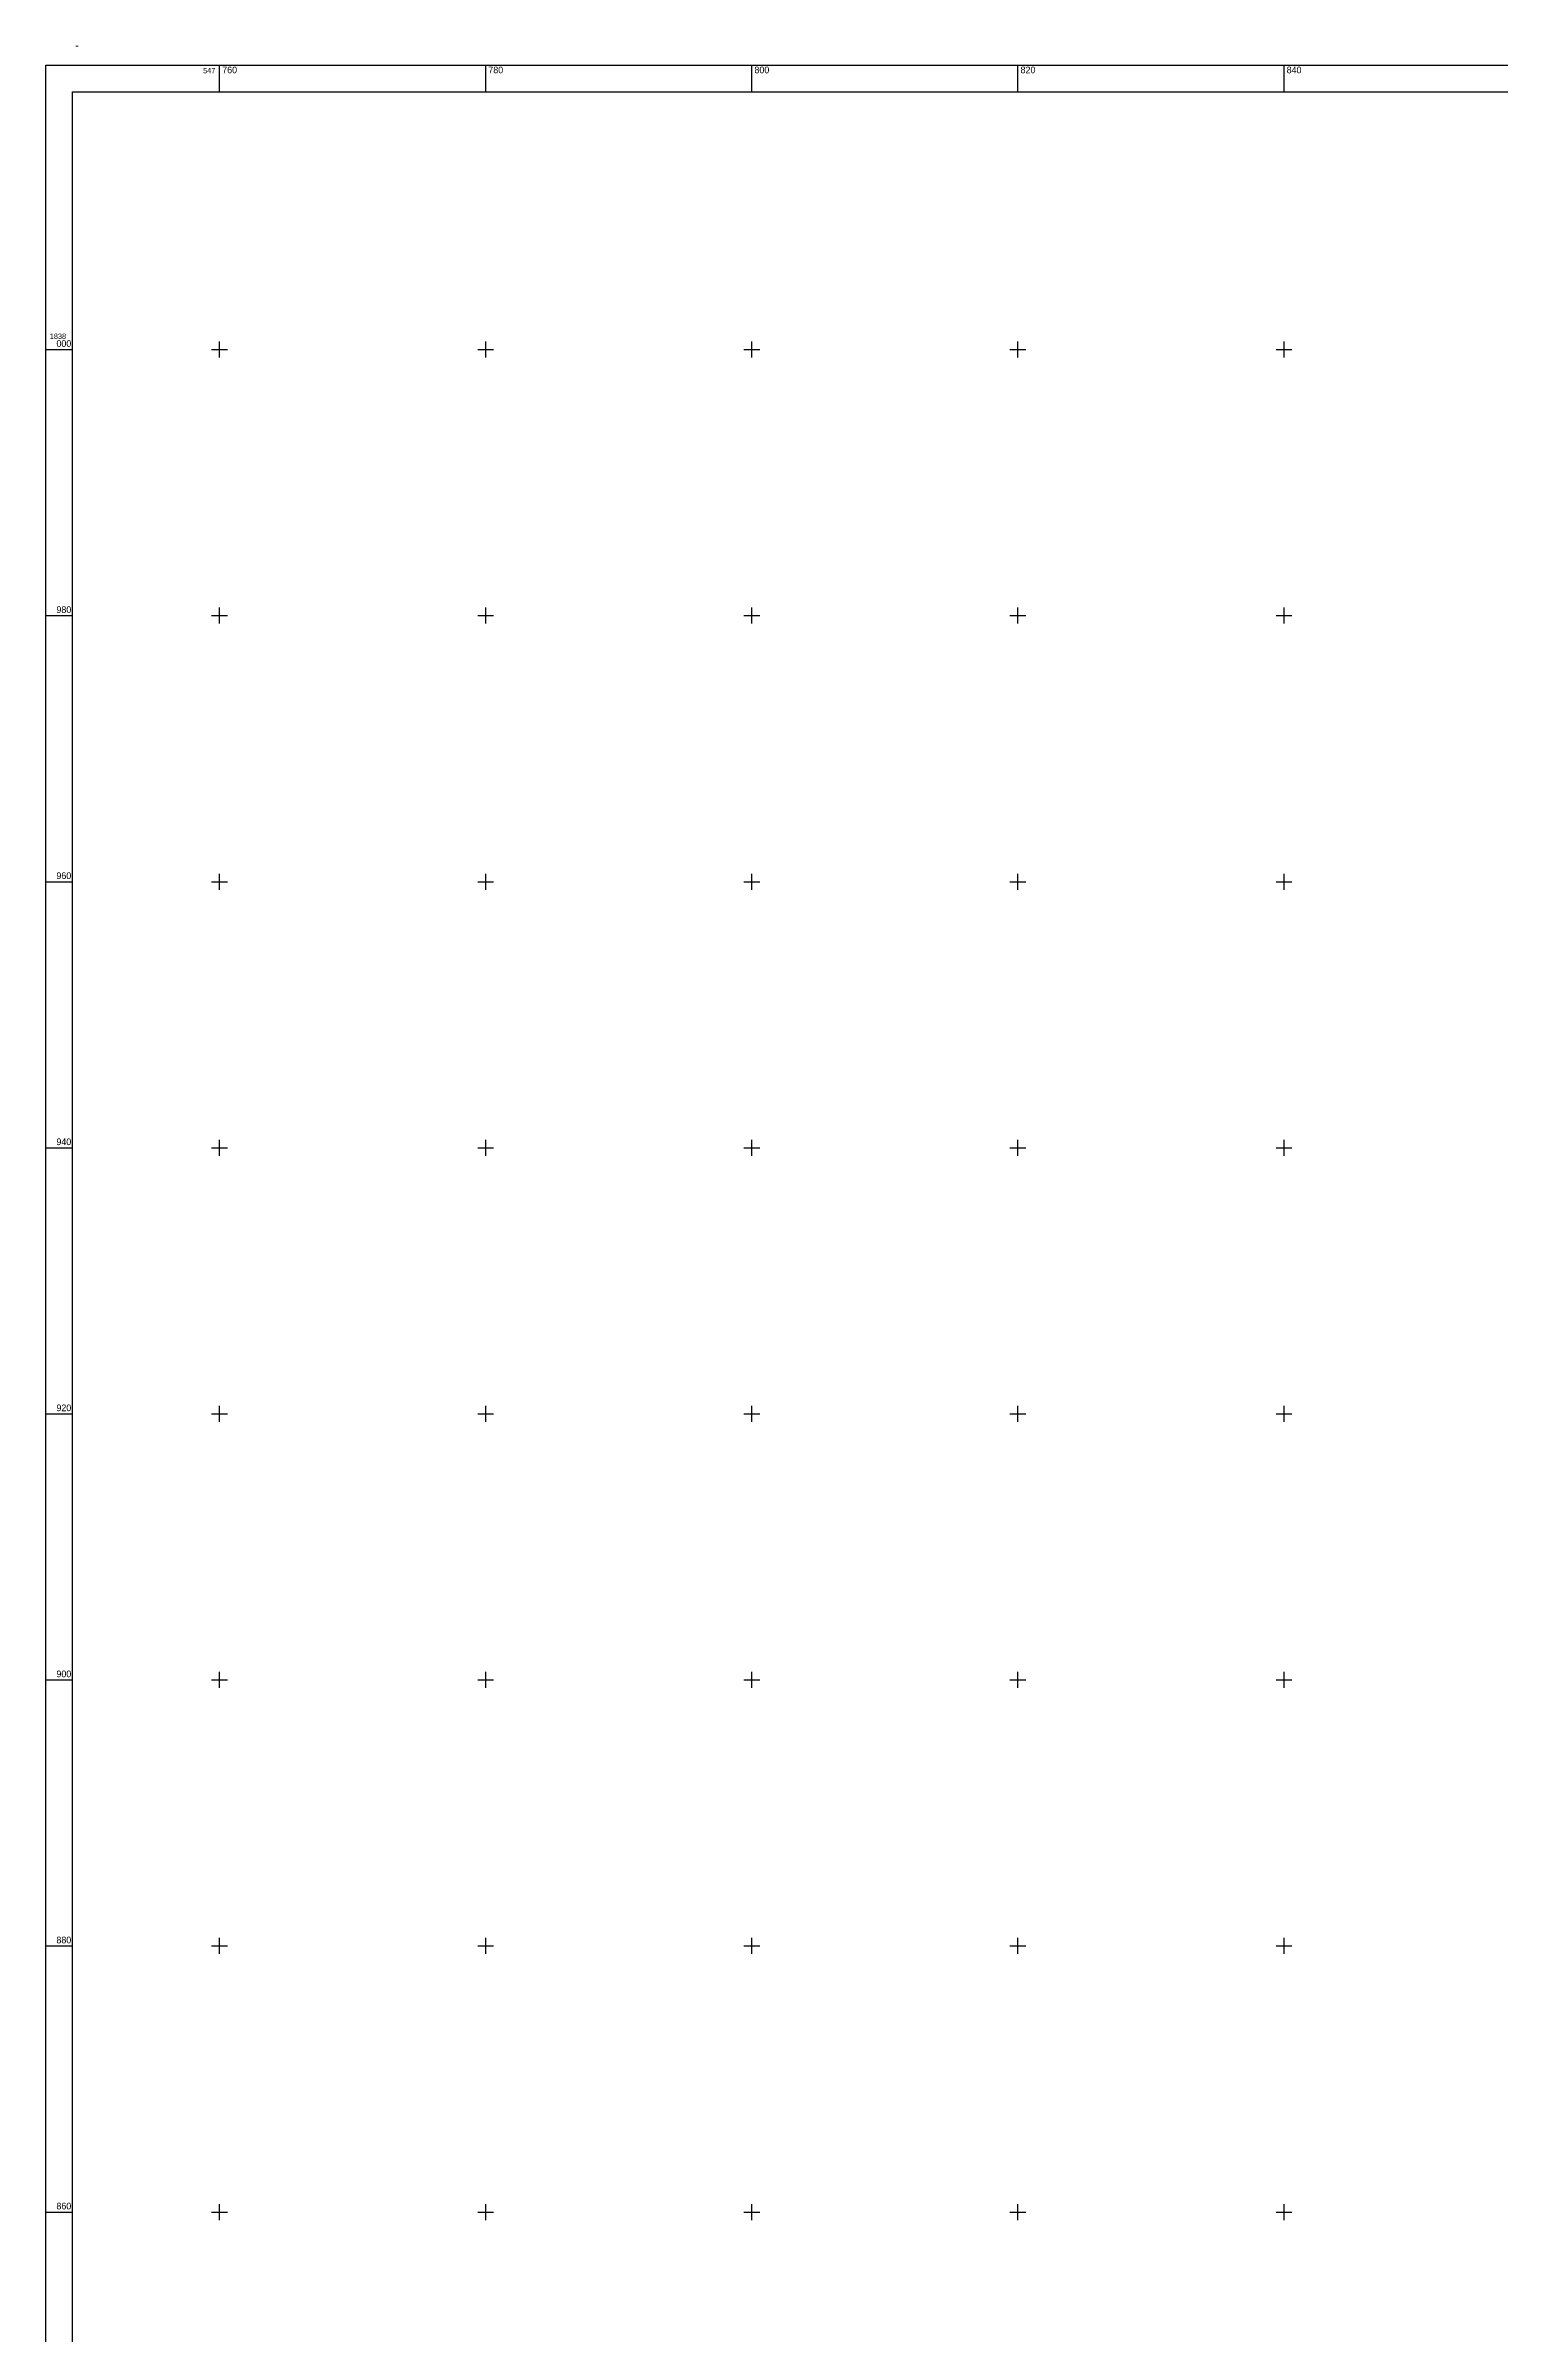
# Model space of a CAD drawing. Extents: x 547747 to 549324, y 1837450 to 1838029.
# Drawn here: x 547746.9 to 547856.2, y 1837850.8 to 1838022.8 of the extents above; entities that cross this region are included whole.
import ezdxf

# ---------------------------------------------------------------- set-up
doc = ezdxf.new("R2010")
doc.units = 0
doc.layers.add('Level 58', color=7, linetype='Continuous')

msp = doc.modelspace()

# ---------------------------------------------------------------- linework, layer by layer
at = {"layer": 'Level 58'}
for p, q in [((547760, 1838019.37), (547760, 1838021.37)), ((547760, 1838019.37), (547760, 1838021.37)), ((547760, 1838019.37), (547760, 1838021.37)), ((547760, 1838019.37), (547760, 1838021.37)), ((547760, 1838019.37), (547760, 1838021.37)), ((547780, 1838019.37), (547780, 1838021.37)), ((547780, 1838019.37), (547780, 1838021.37)), ((547780, 1838019.37), (547780, 1838021.37)), ((547780, 1838019.37), (547780, 1838021.37)), ((547780, 1838019.37), (547780, 1838021.37)), ((547800, 1838019.37), (547800, 1838021.37)), ((547800, 1838019.37), (547800, 1838021.37)), ((547800, 1838019.37), (547800, 1838021.37)), ((547800, 1838019.37), (547800, 1838021.37)), ((547800, 1838019.37), (547800, 1838021.37)), ((547820, 1838019.37), (547820, 1838021.37)), ((547820, 1838019.37), (547820, 1838021.37)), ((547820, 1838019.37), (547820, 1838021.37)), ((547820, 1838019.37), (547820, 1838021.37)), ((547820, 1838019.37), (547820, 1838021.37)), ((547840, 1838019.37), (547840, 1838021.37)), ((547840, 1838019.37), (547840, 1838021.37)), ((547840, 1838019.37), (547840, 1838021.37)), ((547840, 1838019.37), (547840, 1838021.37)), ((547840, 1838019.37), (547840, 1838021.37)), ((547760, 1837999.4), (547760, 1838000.6)), ((547760, 1837999.4), (547760, 1838000.6)), ((547760, 1837999.4), (547760, 1838000.6)), ((547760, 1837999.4), (547760, 1838000.6)), ((547760, 1837999.4), (547760, 1838000.6)), ((547780, 1837999.4), (547780, 1838000.6)), ((547780, 1837999.4), (547780, 1838000.6)), ((547780, 1837999.4), (547780, 1838000.6)), ((547780, 1837999.4), (547780, 1838000.6)), ((547780, 1837999.4), (547780, 1838000.6)), ((547800, 1837999.4), (547800, 1838000.6)), ((547800, 1837999.4), (547800, 1838000.6)), ((547800, 1837999.4), (547800, 1838000.6)), ((547800, 1837999.4), (547800, 1838000.6)), ((547800, 1837999.4), (547800, 1838000.6)), ((547820, 1837999.4), (547820, 1838000.6)), ((547820, 1837999.4), (547820, 1838000.6)), ((547820, 1837999.4), (547820, 1838000.6)), ((547820, 1837999.4), (547820, 1838000.6)), ((547820, 1837999.4), (547820, 1838000.6)), ((547840, 1837999.4), (547840, 1838000.6)), ((547840, 1837999.4), (547840, 1838000.6)), ((547840, 1837999.4), (547840, 1838000.6)), ((547840, 1837999.4), (547840, 1838000.6)), ((547840, 1837999.4), (547840, 1838000.6)), ((547746.94, 1838000), (547748.94, 1838000)), ((547746.94, 1838000), (547748.94, 1838000)), ((547746.94, 1838000), (547748.94, 1838000)), ((547746.94, 1838000), (547748.94, 1838000)), ((547746.94, 1838000), (547748.94, 1838000)), ((547759.4, 1838000), (547760.6, 1838000)), ((547759.4, 1838000), (547760.6, 1838000)), ((547759.4, 1838000), (547760.6, 1838000)), ((547759.4, 1838000), (547760.6, 1838000)), ((547759.4, 1838000), (547760.6, 1838000)), ((547779.4, 1838000), (547780.6, 1838000)), ((547779.4, 1838000), (547780.6, 1838000)), ((547779.4, 1838000), (547780.6, 1838000)), ((547779.4, 1838000), (547780.6, 1838000)), ((547779.4, 1838000), (547780.6, 1838000)), ((547799.4, 1838000), (547800.6, 1838000)), ((547799.4, 1838000), (547800.6, 1838000)), ((547799.4, 1838000), (547800.6, 1838000)), ((547799.4, 1838000), (547800.6, 1838000)), ((547799.4, 1838000), (547800.6, 1838000)), ((547819.4, 1838000), (547820.6, 1838000)), ((547819.4, 1838000), (547820.6, 1838000)), ((547819.4, 1838000), (547820.6, 1838000)), ((547819.4, 1838000), (547820.6, 1838000)), ((547819.4, 1838000), (547820.6, 1838000)), ((547839.4, 1838000), (547840.6, 1838000)), ((547839.4, 1838000), (547840.6, 1838000)), ((547839.4, 1838000), (547840.6, 1838000)), ((547839.4, 1838000), (547840.6, 1838000)), ((547839.4, 1838000), (547840.6, 1838000)), ((547746.94, 1837980), (547748.94, 1837980)), ((547746.94, 1837980), (547748.94, 1837980)), ((547746.94, 1837980), (547748.94, 1837980)), ((547746.94, 1837980), (547748.94, 1837980)), ((547746.94, 1837980), (547748.94, 1837980)), ((547759.4, 1837980), (547760.6, 1837980)), ((547759.4, 1837980), (547760.6, 1837980)), ((547759.4, 1837980), (547760.6, 1837980)), ((547759.4, 1837980), (547760.6, 1837980)), ((547759.4, 1837980), (547760.6, 1837980)), ((547760, 1837979.4), (547760, 1837980.6)), ((547760, 1837979.4), (547760, 1837980.6)), ((547760, 1837979.4), (547760, 1837980.6)), ((547760, 1837979.4), (547760, 1837980.6)), ((547760, 1837979.4), (547760, 1837980.6)), ((547779.4, 1837980), (547780.6, 1837980)), ((547779.4, 1837980), (547780.6, 1837980)), ((547779.4, 1837980), (547780.6, 1837980)), ((547779.4, 1837980), (547780.6, 1837980)), ((547779.4, 1837980), (547780.6, 1837980)), ((547780, 1837979.4), (547780, 1837980.6)), ((547780, 1837979.4), (547780, 1837980.6)), ((547780, 1837979.4), (547780, 1837980.6)), ((547780, 1837979.4), (547780, 1837980.6)), ((547780, 1837979.4), (547780, 1837980.6)), ((547799.4, 1837980), (547800.6, 1837980)), ((547799.4, 1837980), (547800.6, 1837980)), ((547799.4, 1837980), (547800.6, 1837980)), ((547799.4, 1837980), (547800.6, 1837980)), ((547799.4, 1837980), (547800.6, 1837980)), ((547800, 1837979.4), (547800, 1837980.6)), ((547800, 1837979.4), (547800, 1837980.6)), ((547800, 1837979.4), (547800, 1837980.6)), ((547800, 1837979.4), (547800, 1837980.6)), ((547800, 1837979.4), (547800, 1837980.6)), ((547819.4, 1837980), (547820.6, 1837980)), ((547819.4, 1837980), (547820.6, 1837980)), ((547819.4, 1837980), (547820.6, 1837980)), ((547819.4, 1837980), (547820.6, 1837980)), ((547819.4, 1837980), (547820.6, 1837980)), ((547820, 1837979.4), (547820, 1837980.6)), ((547820, 1837979.4), (547820, 1837980.6)), ((547820, 1837979.4), (547820, 1837980.6)), ((547820, 1837979.4), (547820, 1837980.6)), ((547820, 1837979.4), (547820, 1837980.6)), ((547839.4, 1837980), (547840.6, 1837980)), ((547839.4, 1837980), (547840.6, 1837980)), ((547839.4, 1837980), (547840.6, 1837980)), ((547839.4, 1837980), (547840.6, 1837980)), ((547839.4, 1837980), (547840.6, 1837980)), ((547840, 1837979.4), (547840, 1837980.6)), ((547840, 1837979.4), (547840, 1837980.6)), ((547840, 1837979.4), (547840, 1837980.6)), ((547840, 1837979.4), (547840, 1837980.6)), ((547840, 1837979.4), (547840, 1837980.6)), ((547760, 1837959.4), (547760, 1837960.6)), ((547760, 1837959.4), (547760, 1837960.6)), ((547760, 1837959.4), (547760, 1837960.6)), ((547760, 1837959.4), (547760, 1837960.6)), ((547760, 1837959.4), (547760, 1837960.6)), ((547780, 1837959.4), (547780, 1837960.6)), ((547780, 1837959.4), (547780, 1837960.6)), ((547780, 1837959.4), (547780, 1837960.6)), ((547780, 1837959.4), (547780, 1837960.6)), ((547780, 1837959.4), (547780, 1837960.6)), ((547800, 1837959.4), (547800, 1837960.6)), ((547800, 1837959.4), (547800, 1837960.6)), ((547800, 1837959.4), (547800, 1837960.6)), ((547800, 1837959.4), (547800, 1837960.6)), ((547800, 1837959.4), (547800, 1837960.6)), ((547820, 1837959.4), (547820, 1837960.6)), ((547820, 1837959.4), (547820, 1837960.6)), ((547820, 1837959.4), (547820, 1837960.6)), ((547820, 1837959.4), (547820, 1837960.6)), ((547820, 1837959.4), (547820, 1837960.6)), ((547840, 1837959.4), (547840, 1837960.6)), ((547840, 1837959.4), (547840, 1837960.6)), ((547840, 1837959.4), (547840, 1837960.6)), ((547840, 1837959.4), (547840, 1837960.6)), ((547840, 1837959.4), (547840, 1837960.6)), ((547746.94, 1837960), (547748.94, 1837960)), ((547746.94, 1837960), (547748.94, 1837960)), ((547746.94, 1837960), (547748.94, 1837960)), ((547746.94, 1837960), (547748.94, 1837960)), ((547746.94, 1837960), (547748.94, 1837960)), ((547759.4, 1837960), (547760.6, 1837960)), ((547759.4, 1837960), (547760.6, 1837960)), ((547759.4, 1837960), (547760.6, 1837960)), ((547759.4, 1837960), (547760.6, 1837960)), ((547759.4, 1837960), (547760.6, 1837960)), ((547779.4, 1837960), (547780.6, 1837960)), ((547779.4, 1837960), (547780.6, 1837960)), ((547779.4, 1837960), (547780.6, 1837960)), ((547779.4, 1837960), (547780.6, 1837960)), ((547779.4, 1837960), (547780.6, 1837960)), ((547799.4, 1837960), (547800.6, 1837960)), ((547799.4, 1837960), (547800.6, 1837960)), ((547799.4, 1837960), (547800.6, 1837960)), ((547799.4, 1837960), (547800.6, 1837960)), ((547799.4, 1837960), (547800.6, 1837960)), ((547819.4, 1837960), (547820.6, 1837960)), ((547819.4, 1837960), (547820.6, 1837960)), ((547819.4, 1837960), (547820.6, 1837960)), ((547819.4, 1837960), (547820.6, 1837960)), ((547819.4, 1837960), (547820.6, 1837960)), ((547839.4, 1837960), (547840.6, 1837960)), ((547839.4, 1837960), (547840.6, 1837960)), ((547839.4, 1837960), (547840.6, 1837960)), ((547839.4, 1837960), (547840.6, 1837960)), ((547839.4, 1837960), (547840.6, 1837960)), ((547746.94, 1837940), (547748.94, 1837940)), ((547746.94, 1837940), (547748.94, 1837940)), ((547746.94, 1837940), (547748.94, 1837940)), ((547746.94, 1837940), (547748.94, 1837940)), ((547746.94, 1837940), (547748.94, 1837940)), ((547759.4, 1837940), (547760.6, 1837940)), ((547759.4, 1837940), (547760.6, 1837940)), ((547759.4, 1837940), (547760.6, 1837940)), ((547759.4, 1837940), (547760.6, 1837940)), ((547759.4, 1837940), (547760.6, 1837940)), ((547760, 1837939.4), (547760, 1837940.6)), ((547760, 1837939.4), (547760, 1837940.6)), ((547760, 1837939.4), (547760, 1837940.6)), ((547760, 1837939.4), (547760, 1837940.6)), ((547760, 1837939.4), (547760, 1837940.6)), ((547779.4, 1837940), (547780.6, 1837940)), ((547779.4, 1837940), (547780.6, 1837940)), ((547779.4, 1837940), (547780.6, 1837940)), ((547779.4, 1837940), (547780.6, 1837940)), ((547779.4, 1837940), (547780.6, 1837940)), ((547780, 1837939.4), (547780, 1837940.6)), ((547780, 1837939.4), (547780, 1837940.6)), ((547780, 1837939.4), (547780, 1837940.6)), ((547780, 1837939.4), (547780, 1837940.6)), ((547780, 1837939.4), (547780, 1837940.6)), ((547799.4, 1837940), (547800.6, 1837940)), ((547799.4, 1837940), (547800.6, 1837940)), ((547799.4, 1837940), (547800.6, 1837940)), ((547799.4, 1837940), (547800.6, 1837940)), ((547799.4, 1837940), (547800.6, 1837940)), ((547800, 1837939.4), (547800, 1837940.6)), ((547800, 1837939.4), (547800, 1837940.6)), ((547800, 1837939.4), (547800, 1837940.6)), ((547800, 1837939.4), (547800, 1837940.6)), ((547800, 1837939.4), (547800, 1837940.6)), ((547819.4, 1837940), (547820.6, 1837940)), ((547819.4, 1837940), (547820.6, 1837940)), ((547819.4, 1837940), (547820.6, 1837940)), ((547819.4, 1837940), (547820.6, 1837940)), ((547819.4, 1837940), (547820.6, 1837940)), ((547820, 1837939.4), (547820, 1837940.6)), ((547820, 1837939.4), (547820, 1837940.6)), ((547820, 1837939.4), (547820, 1837940.6)), ((547820, 1837939.4), (547820, 1837940.6)), ((547820, 1837939.4), (547820, 1837940.6)), ((547839.4, 1837940), (547840.6, 1837940)), ((547839.4, 1837940), (547840.6, 1837940)), ((547839.4, 1837940), (547840.6, 1837940)), ((547839.4, 1837940), (547840.6, 1837940)), ((547839.4, 1837940), (547840.6, 1837940)), ((547840, 1837939.4), (547840, 1837940.6)), ((547840, 1837939.4), (547840, 1837940.6)), ((547840, 1837939.4), (547840, 1837940.6)), ((547840, 1837939.4), (547840, 1837940.6)), ((547840, 1837939.4), (547840, 1837940.6)), ((547746.94, 1837920), (547748.94, 1837920)), ((547746.94, 1837920), (547748.94, 1837920)), ((547746.94, 1837920), (547748.94, 1837920)), ((547746.94, 1837920), (547748.94, 1837920)), ((547746.94, 1837920), (547748.94, 1837920)), ((547759.4, 1837920), (547760.6, 1837920)), ((547759.4, 1837920), (547760.6, 1837920)), ((547759.4, 1837920), (547760.6, 1837920)), ((547759.4, 1837920), (547760.6, 1837920)), ((547759.4, 1837920), (547760.6, 1837920)), ((547760, 1837919.4), (547760, 1837920.6)), ((547760, 1837919.4), (547760, 1837920.6)), ((547760, 1837919.4), (547760, 1837920.6)), ((547760, 1837919.4), (547760, 1837920.6)), ((547760, 1837919.4), (547760, 1837920.6)), ((547779.4, 1837920), (547780.6, 1837920)), ((547779.4, 1837920), (547780.6, 1837920)), ((547779.4, 1837920), (547780.6, 1837920)), ((547779.4, 1837920), (547780.6, 1837920)), ((547779.4, 1837920), (547780.6, 1837920)), ((547780, 1837919.4), (547780, 1837920.6)), ((547780, 1837919.4), (547780, 1837920.6)), ((547780, 1837919.4), (547780, 1837920.6)), ((547780, 1837919.4), (547780, 1837920.6)), ((547780, 1837919.4), (547780, 1837920.6)), ((547799.4, 1837920), (547800.6, 1837920)), ((547799.4, 1837920), (547800.6, 1837920)), ((547799.4, 1837920), (547800.6, 1837920)), ((547799.4, 1837920), (547800.6, 1837920)), ((547799.4, 1837920), (547800.6, 1837920)), ((547800, 1837919.4), (547800, 1837920.6)), ((547800, 1837919.4), (547800, 1837920.6)), ((547800, 1837919.4), (547800, 1837920.6)), ((547800, 1837919.4), (547800, 1837920.6)), ((547800, 1837919.4), (547800, 1837920.6)), ((547819.4, 1837920), (547820.6, 1837920)), ((547819.4, 1837920), (547820.6, 1837920)), ((547819.4, 1837920), (547820.6, 1837920)), ((547819.4, 1837920), (547820.6, 1837920)), ((547819.4, 1837920), (547820.6, 1837920)), ((547820, 1837919.4), (547820, 1837920.6)), ((547820, 1837919.4), (547820, 1837920.6)), ((547820, 1837919.4), (547820, 1837920.6)), ((547820, 1837919.4), (547820, 1837920.6)), ((547820, 1837919.4), (547820, 1837920.6)), ((547839.4, 1837920), (547840.6, 1837920)), ((547839.4, 1837920), (547840.6, 1837920)), ((547839.4, 1837920), (547840.6, 1837920)), ((547839.4, 1837920), (547840.6, 1837920)), ((547839.4, 1837920), (547840.6, 1837920)), ((547840, 1837919.4), (547840, 1837920.6)), ((547840, 1837919.4), (547840, 1837920.6)), ((547840, 1837919.4), (547840, 1837920.6)), ((547840, 1837919.4), (547840, 1837920.6)), ((547840, 1837919.4), (547840, 1837920.6)), ((547760, 1837899.4), (547760, 1837900.6)), ((547760, 1837899.4), (547760, 1837900.6)), ((547760, 1837899.4), (547760, 1837900.6)), ((547760, 1837899.4), (547760, 1837900.6)), ((547760, 1837899.4), (547760, 1837900.6)), ((547780, 1837899.4), (547780, 1837900.6)), ((547780, 1837899.4), (547780, 1837900.6)), ((547780, 1837899.4), (547780, 1837900.6)), ((547780, 1837899.4), (547780, 1837900.6)), ((547780, 1837899.4), (547780, 1837900.6)), ((547800, 1837899.4), (547800, 1837900.6)), ((547800, 1837899.4), (547800, 1837900.6)), ((547800, 1837899.4), (547800, 1837900.6)), ((547800, 1837899.4), (547800, 1837900.6)), ((547800, 1837899.4), (547800, 1837900.6)), ((547820, 1837899.4), (547820, 1837900.6)), ((547820, 1837899.4), (547820, 1837900.6)), ((547820, 1837899.4), (547820, 1837900.6)), ((547820, 1837899.4), (547820, 1837900.6)), ((547820, 1837899.4), (547820, 1837900.6)), ((547840, 1837899.4), (547840, 1837900.6)), ((547840, 1837899.4), (547840, 1837900.6)), ((547840, 1837899.4), (547840, 1837900.6)), ((547840, 1837899.4), (547840, 1837900.6)), ((547840, 1837899.4), (547840, 1837900.6)), ((547746.94, 1837900), (547748.94, 1837900)), ((547746.94, 1837900), (547748.94, 1837900)), ((547746.94, 1837900), (547748.94, 1837900)), ((547746.94, 1837900), (547748.94, 1837900)), ((547746.94, 1837900), (547748.94, 1837900)), ((547759.4, 1837900), (547760.6, 1837900)), ((547759.4, 1837900), (547760.6, 1837900)), ((547759.4, 1837900), (547760.6, 1837900)), ((547759.4, 1837900), (547760.6, 1837900)), ((547759.4, 1837900), (547760.6, 1837900)), ((547779.4, 1837900), (547780.6, 1837900)), ((547779.4, 1837900), (547780.6, 1837900)), ((547779.4, 1837900), (547780.6, 1837900)), ((547779.4, 1837900), (547780.6, 1837900)), ((547779.4, 1837900), (547780.6, 1837900)), ((547799.4, 1837900), (547800.6, 1837900)), ((547799.4, 1837900), (547800.6, 1837900)), ((547799.4, 1837900), (547800.6, 1837900)), ((547799.4, 1837900), (547800.6, 1837900)), ((547799.4, 1837900), (547800.6, 1837900)), ((547819.4, 1837900), (547820.6, 1837900)), ((547819.4, 1837900), (547820.6, 1837900)), ((547819.4, 1837900), (547820.6, 1837900)), ((547819.4, 1837900), (547820.6, 1837900)), ((547819.4, 1837900), (547820.6, 1837900)), ((547839.4, 1837900), (547840.6, 1837900)), ((547839.4, 1837900), (547840.6, 1837900)), ((547839.4, 1837900), (547840.6, 1837900)), ((547839.4, 1837900), (547840.6, 1837900)), ((547839.4, 1837900), (547840.6, 1837900)), ((547746.94, 1837880), (547748.94, 1837880)), ((547746.94, 1837880), (547748.94, 1837880)), ((547746.94, 1837880), (547748.94, 1837880)), ((547746.94, 1837880), (547748.94, 1837880)), ((547746.94, 1837880), (547748.94, 1837880)), ((547759.4, 1837880), (547760.6, 1837880)), ((547759.4, 1837880), (547760.6, 1837880)), ((547759.4, 1837880), (547760.6, 1837880)), ((547759.4, 1837880), (547760.6, 1837880)), ((547759.4, 1837880), (547760.6, 1837880)), ((547760, 1837879.4), (547760, 1837880.6)), ((547760, 1837879.4), (547760, 1837880.6)), ((547760, 1837879.4), (547760, 1837880.6)), ((547760, 1837879.4), (547760, 1837880.6)), ((547760, 1837879.4), (547760, 1837880.6)), ((547779.4, 1837880), (547780.6, 1837880)), ((547779.4, 1837880), (547780.6, 1837880)), ((547779.4, 1837880), (547780.6, 1837880)), ((547779.4, 1837880), (547780.6, 1837880)), ((547779.4, 1837880), (547780.6, 1837880)), ((547780, 1837879.4), (547780, 1837880.6)), ((547780, 1837879.4), (547780, 1837880.6)), ((547780, 1837879.4), (547780, 1837880.6)), ((547780, 1837879.4), (547780, 1837880.6)), ((547780, 1837879.4), (547780, 1837880.6)), ((547799.4, 1837880), (547800.6, 1837880)), ((547799.4, 1837880), (547800.6, 1837880)), ((547799.4, 1837880), (547800.6, 1837880)), ((547799.4, 1837880), (547800.6, 1837880)), ((547799.4, 1837880), (547800.6, 1837880)), ((547800, 1837879.4), (547800, 1837880.6)), ((547800, 1837879.4), (547800, 1837880.6)), ((547800, 1837879.4), (547800, 1837880.6)), ((547800, 1837879.4), (547800, 1837880.6)), ((547800, 1837879.4), (547800, 1837880.6)), ((547819.4, 1837880), (547820.6, 1837880)), ((547819.4, 1837880), (547820.6, 1837880)), ((547819.4, 1837880), (547820.6, 1837880)), ((547819.4, 1837880), (547820.6, 1837880)), ((547819.4, 1837880), (547820.6, 1837880)), ((547820, 1837879.4), (547820, 1837880.6)), ((547820, 1837879.4), (547820, 1837880.6)), ((547820, 1837879.4), (547820, 1837880.6)), ((547820, 1837879.4), (547820, 1837880.6)), ((547820, 1837879.4), (547820, 1837880.6)), ((547839.4, 1837880), (547840.6, 1837880)), ((547839.4, 1837880), (547840.6, 1837880)), ((547839.4, 1837880), (547840.6, 1837880)), ((547839.4, 1837880), (547840.6, 1837880)), ((547839.4, 1837880), (547840.6, 1837880)), ((547840, 1837879.4), (547840, 1837880.6)), ((547840, 1837879.4), (547840, 1837880.6)), ((547840, 1837879.4), (547840, 1837880.6)), ((547840, 1837879.4), (547840, 1837880.6)), ((547840, 1837879.4), (547840, 1837880.6)), ((547746.94, 1837860), (547748.94, 1837860)), ((547746.94, 1837860), (547748.94, 1837860)), ((547746.94, 1837860), (547748.94, 1837860)), ((547746.94, 1837860), (547748.94, 1837860)), ((547746.94, 1837860), (547748.94, 1837860)), ((547759.4, 1837860), (547760.6, 1837860)), ((547759.4, 1837860), (547760.6, 1837860)), ((547759.4, 1837860), (547760.6, 1837860)), ((547759.4, 1837860), (547760.6, 1837860)), ((547759.4, 1837860), (547760.6, 1837860)), ((547760, 1837859.4), (547760, 1837860.6)), ((547760, 1837859.4), (547760, 1837860.6)), ((547760, 1837859.4), (547760, 1837860.6)), ((547760, 1837859.4), (547760, 1837860.6)), ((547760, 1837859.4), (547760, 1837860.6)), ((547779.4, 1837860), (547780.6, 1837860)), ((547779.4, 1837860), (547780.6, 1837860)), ((547779.4, 1837860), (547780.6, 1837860)), ((547779.4, 1837860), (547780.6, 1837860)), ((547779.4, 1837860), (547780.6, 1837860)), ((547780, 1837859.4), (547780, 1837860.6)), ((547780, 1837859.4), (547780, 1837860.6)), ((547780, 1837859.4), (547780, 1837860.6)), ((547780, 1837859.4), (547780, 1837860.6)), ((547780, 1837859.4), (547780, 1837860.6)), ((547799.4, 1837860), (547800.6, 1837860)), ((547799.4, 1837860), (547800.6, 1837860)), ((547799.4, 1837860), (547800.6, 1837860)), ((547799.4, 1837860), (547800.6, 1837860)), ((547799.4, 1837860), (547800.6, 1837860)), ((547800, 1837859.4), (547800, 1837860.6)), ((547800, 1837859.4), (547800, 1837860.6)), ((547800, 1837859.4), (547800, 1837860.6)), ((547800, 1837859.4), (547800, 1837860.6)), ((547800, 1837859.4), (547800, 1837860.6)), ((547819.4, 1837860), (547820.6, 1837860)), ((547819.4, 1837860), (547820.6, 1837860)), ((547819.4, 1837860), (547820.6, 1837860)), ((547819.4, 1837860), (547820.6, 1837860)), ((547819.4, 1837860), (547820.6, 1837860)), ((547820, 1837859.4), (547820, 1837860.6)), ((547820, 1837859.4), (547820, 1837860.6)), ((547820, 1837859.4), (547820, 1837860.6)), ((547820, 1837859.4), (547820, 1837860.6)), ((547820, 1837859.4), (547820, 1837860.6)), ((547839.4, 1837860), (547840.6, 1837860)), ((547839.4, 1837860), (547840.6, 1837860)), ((547839.4, 1837860), (547840.6, 1837860)), ((547839.4, 1837860), (547840.6, 1837860)), ((547839.4, 1837860), (547840.6, 1837860)), ((547840, 1837859.4), (547840, 1837860.6)), ((547840, 1837859.4), (547840, 1837860.6)), ((547840, 1837859.4), (547840, 1837860.6)), ((547840, 1837859.4), (547840, 1837860.6)), ((547840, 1837859.4), (547840, 1837860.6))]:
    msp.add_line(p, q, dxfattribs=at)
for points in [[(547746.94, 1837521.27), (547746.94, 1838021.37), (548084.31, 1838021.37), (548084.31, 1837521.27)], [(547746.94, 1837521.27), (547746.94, 1838021.37), (548084.31, 1838021.37), (548084.31, 1837521.27)], [(547746.94, 1837521.27), (547746.94, 1838021.37), (548084.31, 1838021.37), (548084.31, 1837521.27)], [(547746.94, 1837521.27), (547746.94, 1838021.37), (548084.31, 1838021.37), (548084.31, 1837521.27)], [(547746.94, 1837521.27), (547746.94, 1838021.37), (548084.31, 1838021.37), (548084.31, 1837521.27)], [(547748.94, 1838019.37), (548082.31, 1838019.37), (548082.31, 1837523.27), (547748.94, 1837523.27)], [(547748.94, 1837523.27), (547748.94, 1838019.37), (548082.31, 1838019.37), (548082.31, 1837523.27)], [(547748.94, 1837523.27), (547748.94, 1838019.37), (548082.31, 1838019.37), (548082.31, 1837523.27)], [(547748.94, 1837523.27), (547748.94, 1838019.37), (548082.31, 1838019.37), (548082.31, 1837523.27)], [(547748.94, 1837523.27), (547748.94, 1838019.37), (548082.31, 1838019.37), (548082.31, 1837523.27)], [(547748.94, 1837523.27), (547748.94, 1838019.37), (548082.31, 1838019.37), (548082.31, 1837523.27)]]:
    msp.add_lwpolyline(points, close=True, dxfattribs=at)

# ---------------------------------------------------------------- texts
for s, height, p in [(' - ', 0.6, (547748.94, 1838022.57)), (' - ', 0.6, (547748.94, 1838022.57)), (' - ', 0.6, (547748.94, 1838022.57)), (' - ', 0.6, (547748.94, 1838022.57)), (' - ', 0.6, (547748.94, 1838022.57)), ('547', 0.4, (547758.76, 1838020.77)), ('547', 0.4, (547758.76, 1838020.77)), ('547', 0.4, (547758.76, 1838020.77)), ('547', 0.4, (547758.76, 1838020.77)), ('547', 0.4, (547758.76, 1838020.77)), ('760', 0.5, (547760.2, 1838020.77)), ('760', 0.5, (547760.2, 1838020.77)), ('760', 0.5, (547760.2, 1838020.77)), ('760', 0.5, (547760.2, 1838020.77)), ('760', 0.5, (547760.2, 1838020.77)), ('780', 0.5, (547780.2, 1838020.77)), ('780', 0.5, (547780.2, 1838020.77)), ('780', 0.5, (547780.2, 1838020.77)), ('780', 0.5, (547780.2, 1838020.77)), ('780', 0.5, (547780.2, 1838020.77)), ('800', 0.5, (547800.2, 1838020.77)), ('800', 0.5, (547800.2, 1838020.77)), ('800', 0.5, (547800.2, 1838020.77)), ('800', 0.5, (547800.2, 1838020.77)), ('800', 0.5, (547800.2, 1838020.77)), ('820', 0.5, (547820.2, 1838020.77)), ('820', 0.5, (547820.2, 1838020.77)), ('820', 0.5, (547820.2, 1838020.77)), ('820', 0.5, (547820.2, 1838020.77)), ('820', 0.5, (547820.2, 1838020.77)), ('840', 0.5, (547840.2, 1838020.77)), ('840', 0.5, (547840.2, 1838020.77)), ('840', 0.5, (547840.2, 1838020.77)), ('840', 0.5, (547840.2, 1838020.77)), ('840', 0.5, (547840.2, 1838020.77)), ('1838', 0.4, (547747.24, 1838000.8)), ('1838', 0.4, (547747.24, 1838000.8)), ('1838', 0.4, (547747.24, 1838000.8)), ('1838', 0.4, (547747.24, 1838000.8)), ('1838', 0.4, (547747.24, 1838000.8)), ('1838', 0.4, (547747.24, 1838000.8)), ('1838', 0.4, (547747.24, 1838000.8)), ('1838', 0.4, (547747.24, 1838000.8)), ('1838', 0.4, (547747.24, 1838000.8)), ('1838', 0.4, (547747.24, 1838000.8)), ('000', 0.5, (547747.74, 1838000.2)), ('000', 0.5, (547747.74, 1838000.2)), ('000', 0.5, (547747.74, 1838000.2)), ('000', 0.5, (547747.74, 1838000.2)), ('000', 0.5, (547747.74, 1838000.2)), ('980', 0.5, (547747.74, 1837980.2)), ('980', 0.5, (547747.74, 1837980.2)), ('980', 0.5, (547747.74, 1837980.2)), ('980', 0.5, (547747.74, 1837980.2)), ('980', 0.5, (547747.74, 1837980.2)), ('960', 0.5, (547747.74, 1837960.2)), ('960', 0.5, (547747.74, 1837960.2)), ('960', 0.5, (547747.74, 1837960.2)), ('960', 0.5, (547747.74, 1837960.2)), ('960', 0.5, (547747.74, 1837960.2)), ('940', 0.5, (547747.74, 1837940.2)), ('940', 0.5, (547747.74, 1837940.2)), ('940', 0.5, (547747.74, 1837940.2)), ('940', 0.5, (547747.74, 1837940.2)), ('940', 0.5, (547747.74, 1837940.2)), ('920', 0.5, (547747.74, 1837920.2)), ('920', 0.5, (547747.74, 1837920.2)), ('920', 0.5, (547747.74, 1837920.2)), ('920', 0.5, (547747.74, 1837920.2)), ('920', 0.5, (547747.74, 1837920.2)), ('900', 0.5, (547747.74, 1837900.2)), ('900', 0.5, (547747.74, 1837900.2)), ('900', 0.5, (547747.74, 1837900.2)), ('900', 0.5, (547747.74, 1837900.2)), ('900', 0.5, (547747.74, 1837900.2)), ('880', 0.5, (547747.74, 1837880.2)), ('880', 0.5, (547747.74, 1837880.2)), ('880', 0.5, (547747.74, 1837880.2)), ('880', 0.5, (547747.74, 1837880.2)), ('880', 0.5, (547747.74, 1837880.2)), ('860', 0.5, (547747.74, 1837860.2)), ('860', 0.5, (547747.74, 1837860.2)), ('860', 0.5, (547747.74, 1837860.2)), ('860', 0.5, (547747.74, 1837860.2)), ('860', 0.5, (547747.74, 1837860.2))]:
    msp.add_text(s, height=height, dxfattribs=at).set_placement(p)

doc.saveas('drawing.dxf')
